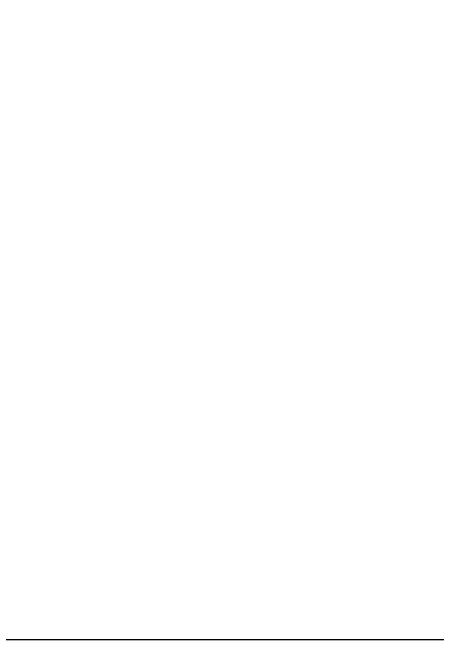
# Model space of a CAD drawing. Header units: millimetres. Extents: x 0 to 279, y 0 to 216.
# Drawn here: x 236.7378902 to 236.7382102, y 92.9997613 to 93.0002333 of the extents above; entities that cross this region are included whole.
import ezdxf

# ---------------------------------------------------------------- set-up
doc = ezdxf.new("R2010")
doc.units = ezdxf.units.MM
doc.layers.add('TITLE_BLOCK_TEXT', color=8, linetype='Continuous')

msp = doc.modelspace()

# ---------------------------------------------------------------- hatches: boundary and pattern name
at = {"layer": 'TITLE_BLOCK_TEXT', "linetype": 'Continuous', "lineweight": 18}
h = msp.add_hatch(dxfattribs=at)
h.set_pattern_fill('ANSI32', color=256, style=0)
edge = h.paths.add_edge_path(flags=0)
edge.add_line((236.90440546, 93.49976128), (236.82107212, 93.49976128))
edge.add_spline(control_points=[(236.82107212, 93.49976128), (236.77225659, 93.49976128), (236.73773879, 93.46524348), (236.73773879, 93.41642794)], knot_values=[0.063141, 0.063141, 0.063141, 0.063141, 0.936859, 0.936859, 0.936859, 0.936859], weights=[0.478289, 0.384897, 0.384897, 0.478289], degree=3, periodic=0)
edge.add_line((236.73773879, 93.41642794), (236.73773879, 93.08309461))
edge.add_spline(control_points=[(236.73773879, 93.08309461), (236.73773879, 93.03427907), (236.77225659, 92.99976128), (236.82107212, 92.99976128)], knot_values=[0, 0, 0, 0, 0.873717, 0.873717, 0.873717, 0.873717], weights=[0.478289, 0.384897, 0.384897, 0.478289], degree=3, periodic=0)
edge.add_line((236.82107212, 92.99976128), (237.32107212, 92.99976128))
edge.add_spline(control_points=[(237.32107212, 92.99976128), (237.36988766, 92.99976128), (237.40440546, 93.03427907), (237.40440546, 93.08309461)], knot_values=[0, 0, 0, 0, 0.873717, 0.873717, 0.873717, 0.873717], weights=[0.478289, 0.384897, 0.384897, 0.478289], degree=3, periodic=0)
edge.add_line((237.40440546, 93.08309461), (237.40440546, 93.41642794))
edge.add_spline(control_points=[(237.40440546, 93.41642794), (237.40440546, 93.46524348), (237.36988766, 93.49976128), (237.32107212, 93.49976128)], knot_values=[0.063141, 0.063141, 0.063141, 0.063141, 0.936859, 0.936859, 0.936859, 0.936859], weights=[0.478289, 0.384897, 0.384897, 0.478289], degree=3, periodic=0)
edge.add_line((237.32107212, 93.49976128), (237.23773879, 93.49976128))
edge.add_line((237.23773879, 93.49976128), (237.23773879, 93.16642794))
edge.add_line((237.23773879, 93.16642794), (236.90440546, 93.16642794))
edge.add_line((236.90440546, 93.16642794), (236.90440546, 93.49976128))

# ---------------------------------------------------------------- linework, layer by layer
at = {"color": 7, "linetype": 'Continuous', "lineweight": 25}
for points, knots in [([(236.73773879, 93.08309461), (236.73866, 93.07372595), (236.74050241, 93.05498862), (236.75486989, 93.03001575), (236.77601546, 93.01116962), (236.79944653, 93.00118383), (236.81492889, 93.00016539), (236.82107212, 92.99976128)], [0, 0, 0, 0, 0.214694, 0.429388, 0.644082, 0.858775, 1, 1, 1, 1]), ([(236.67940546, 92.99976128), (236.71677604, 92.99976128), (236.80248636, 92.99976128), (236.81436992, 92.99976128), (236.82107212, 92.99976128)], [0, 0, 0, 0, 0.4360104, 1, 1, 1, 1])]:
    msp.add_open_spline(points, degree=3, knots=knots, dxfattribs=at)

doc.saveas('drawing.dxf')
